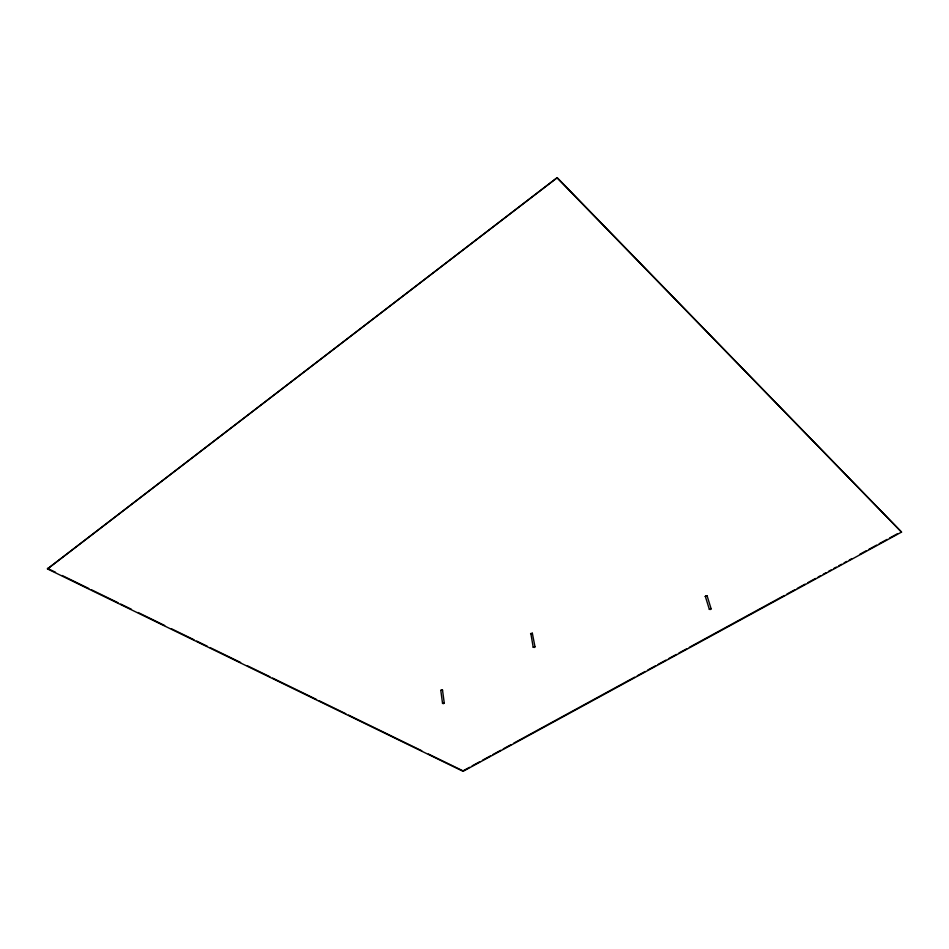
<?xml version="1.0" encoding="UTF-8"?>
<svg xmlns="http://www.w3.org/2000/svg" width="949" height="949" viewBox="0 0 949 949"><rect width="100%" height="100%" fill="white"/><g stroke="black" fill="none" stroke-linecap="round" stroke-linejoin="round"><path stroke-width="1.42" d="M440.787 690.35L442.507 690.006L444.274 703.138L443.432 703.672L442.531 703.351L440.787 690.35L442.531 690.148M442.531 703.351L444.274 703.138M47.45 568.914L557.217 177.665L901.55 532.092L463.088 771.335L47.45 568.914L557.217 177.665M530.55 633.588L532.342 633.22L534.999 646.803L534.346 647.491L533.184 647.182L530.918 633.932M533.184 647.182L534.999 646.803M707.112 595.842L705.332 596.375L707.112 595.842L711.121 608.807L710.374 609.519L709.33 609.329L705.332 596.375M531.938 633.813L532.342 633.22M428.39 753.992L463.017 770.861L469.518 767.314M472.127 765.89L479.933 761.632M482.531 760.22L490.336 755.95M492.934 754.538L500.74 750.279M503.338 748.856L511.143 744.597M513.741 743.174L634.703 677.147M637.301 675.735L645.106 671.477M647.716 670.053L655.51 665.795M658.12 664.371L665.925 660.113M668.523 658.689L676.329 654.43M678.926 653.007L686.732 648.748M689.33 647.337L784.277 595.509M786.875 594.086L794.681 589.827M797.279 588.404L805.084 584.145M807.694 582.733L815.488 578.463M818.097 577.051L820.695 575.628M823.293 574.204L825.903 572.793M828.501 571.369L831.099 569.946M833.697 568.534L836.306 567.111M838.904 565.687L841.502 564.264M844.112 562.852L846.71 561.428M849.308 560.005L851.905 558.593M859.711 554.335L866.212 550.776M868.821 549.364L876.627 545.106M879.225 543.682L887.03 539.423M889.628 538L897.434 533.741M47.509 568.368L55.505 572.259M62.16 575.509L88.791 588.487M91.46 589.78L118.091 602.769M120.76 604.062L131.413 609.258M138.068 612.496L164.699 625.486M171.366 628.724L193.999 639.756M196.668 641.061L207.321 646.245M209.99 647.55L240.619 662.473M247.274 665.724L269.919 676.756M272.577 678.049L316.527 699.472M319.184 700.765L345.827 713.755M348.485 715.048L421.736 750.742M557.371 178.187L901.55 532.092M711.121 608.807L709.33 609.329"/></g></svg>
